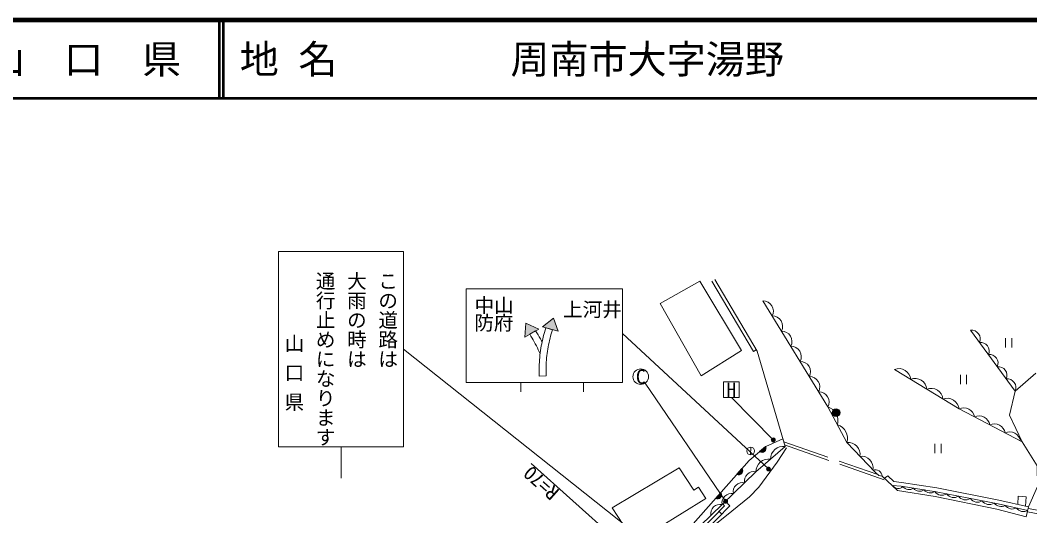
# Model space of a CAD drawing. Units: millimetres, scale not verified. Extents: x 40000 to 680000, y 20000 to 380000.
# Drawn here: x 342268 to 471506, y 316521 to 380000 of the extents above; entities that cross this region are included whole.
import ezdxf
from ezdxf.enums import TextEntityAlignment as Align

# ---------------------------------------------------------------- set-up
doc = ezdxf.new("R2010")
doc.units = ezdxf.units.MM
doc.header["$LTSCALE"] = 1000
doc.linetypes.add('DASHED', pattern=[7.5, 6, -1.5])
for name, color, linetype, lineweight in [('M-BGD', 7, 'Continuous', 13), ('M-STR-HTXT', 7, 'Continuous', 13), ('M-STR-STRC', 7, 'Continuous', 13), ('M-TTL', 2, 'Continuous', 140), ('M-TTL-LINE', 7, 'Continuous', 50)]:
    doc.layers.add(name, color=color, linetype=linetype, lineweight=lineweight)
doc.layers.add('M-TTL-TXT', color=7, linetype='Continuous')
doc.styles.add('@ＭＳ ゴシック', font='')
doc.styles.add('ＭＳ ゴシック', font='')
doc.styles.get('@ＭＳ ゴシック').set_extended_font_data('@MS Gothic')
doc.styles.get('ＭＳ ゴシック').set_extended_font_data('MS Gothic')

msp = doc.modelspace()

# ---------------------------------------------------------------- hatches: boundary and pattern name
at = {"layer": 'M-BGD'}
for points in [[(446214, 329740, -1), (447214, 329740, -0.41421), (446714, 329240, -0.41421)], [(437683, 325381, -0.82183), (436923, 324746)], [(434664, 322588, -0.82183), (434010, 321844)], [(431944, 319496, -0.82183), (431289, 318753)]]:
    msp.add_hatch(color=256, dxfattribs=at).paths.add_polyline_path(points)
at = {"layer": 'M-STR-HTXT'}
for points in [[(438886, 326368, -0.41421), (438786, 326029, -0.41421), (438447, 326129, -1)], [(438276, 322643, -0.41421), (438176, 322304, -0.41421), (437837, 322404, -1)], [(432607, 318630, -0.41421), (432803, 318336, -0.41421), (432509, 318140, -1)]]:
    msp.add_hatch(color=256, dxfattribs=at).paths.add_polyline_path(points)
at = {"layer": 'M-STR-STRC'}
for points in [[(410519, 341845), (409138, 340707), (409703, 340550), (410418, 340351), (410551, 340314), (411116, 340157)], [(407014, 341185), (408638, 340433), (408131, 340139), (407490, 339766), (407370, 339697), (406863, 339402)]]:
    msp.add_hatch(color=256, dxfattribs=at).paths.add_polyline_path(points)

# ---------------------------------------------------------------- linework, layer by layer
at = {"layer": 'M-BGD'}
for p, q in [((469630, 332497), (463924, 340288)), ((468404, 339288), (468404, 338088)), ((469204, 339288), (469204, 338088)), ((462614, 334591), (462614, 333391)), ((463414, 334591), (463414, 333391)), ((459369, 325728), (459369, 324528)), ((460169, 325728), (460169, 324528)), ((435777, 325330), (435769, 324330)), ((437683, 325381), (436923, 324746)), ((434664, 322588), (434010, 321844)), ((431944, 319496), (431289, 318753)), ((432089, 316741), (431721, 317079))]:
    msp.add_line(p, q, dxfattribs=at)
at = {"layer": 'M-BGD', "linetype": 'DASHED'}
for p, q in [((440004, 326015), (452049, 321801)), ((440126, 325602), (453262, 321006)), ((471198, 317039), (474819, 316351)), ((471300, 317478), (474799, 316813))]:
    msp.add_line(p, q, dxfattribs=at)
at = {"layer": 'M-BGD'}
for points in [[(429420, 334465), (434614, 337679), (429283, 346571), (424201, 343699)], [(418042, 317563), (420953, 313124), (430050, 318730), (429091, 320193), (428484, 319795), (426613, 322652)]]:
    msp.add_lwpolyline(points, close=True, dxfattribs=at)
for points in [[(431172, 346767), (436594, 337591), (440184, 325405), (436445, 322153), (429320, 315246), (428077, 314495), (424931, 312973), (424915, 313713), (428433, 315506), (435570, 323618), (437721, 325412), (439900, 326368)], [(430811, 346554), (436132, 337546), (436494, 337760)], [(437346, 344053), (445671, 330473), (448089, 325891), (451711, 322095), (452163, 321702), (452620, 321615), (454588, 319749), (459412, 318993), (467293, 317371), (471049, 316395), (471348, 317683), (472490, 320288), (472432, 322937), (470528, 325984), (468889, 329410), (469630, 332497), (472270, 334799)], [(470528, 325984), (462450, 330210), (454205, 335280)], [(430507, 315127), (430958, 315194), (433370, 317134), (435629, 318938), (436820, 320183), (439159, 323410), (440346, 325248)], [(452906, 321343), (453321, 321639), (454101, 320900), (455092, 320795), (459610, 320086), (467561, 318540), (471348, 317683)], [(453879, 320421), (455026, 320299), (459524, 319594), (467458, 318051), (471235, 317196)], [(432558, 318385), (433107, 317780), (425196, 309707), (415241, 300339), (415341, 302309), (423163, 310553), (425867, 311293), (426059, 311209), (428484, 314741), (428983, 314284)], [(432199, 318037), (432420, 317793), (429332, 314642), (428983, 314284), (426564, 311653), (426839, 311383)], [(469953, 317999), (470035, 319031), (471032, 318952), (470957, 317772)]]:
    msp.add_lwpolyline(points, dxfattribs=at)
for centre in [(446714, 329740), (435773, 324830)]:
    msp.add_circle(centre, 500, dxfattribs=at)
for centre, radius, start, end in [((437352, 342727), 1330, 332.66436, 90.35618), ((438541, 340787), 1330, 332.66436, 90.35618), ((439731, 338846), 1330, 332.66436, 90.35618), ((464052, 339186), 1110, 335.78516, 96.65405), ((465194, 337627), 1110, 335.78516, 96.65405), ((440921, 336905), 1330, 332.66436, 90.35618), ((442110, 334965), 1330, 332.66436, 90.35618), ((466335, 336069), 1110, 335.78516, 96.65405), ((454748, 333853), 1527, 6.00445, 110.81985), ((467476, 334511), 1110, 335.78516, 96.65405), ((443300, 333024), 1330, 332.66436, 90.35618), ((456809, 332585), 1527, 6.00445, 110.81985), ((468618, 332952), 1110, 335.78516, 96.65405), ((444490, 331084), 1330, 332.66436, 90.35618), ((458870, 331318), 1527, 6.00445, 110.81985), ((460931, 330050), 1527, 6.00445, 110.81985), ((445125, 328720), 1836, 342.96752, 72.68304), ((463059, 328984), 1369, 8.36673, 116.40756), ((465022, 327957), 1369, 8.36673, 116.40756), ((466985, 326930), 1369, 8.36673, 116.40756), ((446334, 326429), 1836, 342.96752, 72.68304), ((468948, 325903), 1369, 8.36673, 116.40756), ((448280, 324400), 1503, 350.01154, 97.28853), ((437240, 325139), 505, 231.01965, 28.67784), ((439943, 323794), 1629, 81.51817, 180.52887), ((438074, 322168), 1629, 81.51817, 180.52887), ((449951, 322648), 1503, 350.01154, 97.28853), ((434263, 322280), 505, 239.82536, 37.48355), ((436184, 320981), 1201, 77.42221, 190.78646), ((451693, 321488), 936, 7.78072, 106.16946), ((434743, 319584), 1201, 77.42221, 190.78646), ((431543, 319189), 505, 239.82536, 37.48355), ((433301, 318187), 1201, 77.42221, 190.78646), ((454677, 320895), 870, 213.60038, 313.1928), ((456067, 320890), 1013, 218.41547, 303.76191), ((457424, 320677), 1013, 218.41547, 303.76191), ((458781, 320464), 1013, 218.41547, 303.76191), ((460249, 320257), 1106, 215.09117, 303.39362), ((461767, 319962), 1106, 214.59607, 303.39362), ((431860, 316790), 1201, 77.42221, 190.78646), ((463286, 319667), 1106, 214.59607, 303.39362), ((464804, 319371), 1106, 214.59607, 303.39362), ((466323, 319076), 1106, 214.59607, 303.39362), ((467827, 318859), 1141, 218.21541, 297.57461), ((469267, 318533), 1141, 216.93149, 297.57461), ((470707, 318207), 1141, 216.93149, 297.57461)]:
    msp.add_arc(centre, radius, start, end, dxfattribs=at)
at = {"layer": 'M-STR-HTXT'}
for p, q in [((438056, 322523), (419370, 339850)), ((425560, 310695), (391336, 337861)), ((432558, 318385), (422268, 333514)), ((438666, 326248), (433300, 331675)), ((426880, 306078), (407675, 323215))]:
    msp.add_line(p, q, dxfattribs=at)
for centre in [(438666, 326248), (438056, 322523), (432558, 318385)]:
    msp.add_circle(centre, 250, dxfattribs=at)
at = {"layer": 'M-STR-STRC'}
for p, q in [((406370, 333597), (406370, 332397)), ((414370, 333597), (414370, 332397)), ((383336, 325361), (383336, 321361))]:
    msp.add_line(p, q, dxfattribs=at)
for points in [[(375336, 350361), (375336, 325361), (391336, 325361), (391336, 350361)], [(399370, 345597), (419370, 345597), (419370, 333597), (399370, 333597)], [(411116, 340157), (409138, 340707), (410519, 341845)], [(406863, 339402), (408638, 340433), (407014, 341185)], [(409599, 334458), (408720, 334412), (408709, 334710), (408703, 335008), (408702, 335307), (408706, 335605), (408716, 335904), (408730, 336202), (408750, 336500), (408775, 336797), (408806, 337094), (408841, 337391), (408882, 337686), (408927, 337981), (408978, 338275), (409035, 338569), (409096, 338861), (409162, 339152), (409233, 339442), (409310, 339730), (409391, 340017), (409477, 340303), (409569, 340587), (410418, 340351), (410330, 340082), (410247, 339811), (410170, 339539), (410096, 339266), (410028, 338991), (409964, 338715), (409906, 338438), (409852, 338160), (409803, 337881), (409758, 337601), (409719, 337321), (409685, 337040), (409655, 336758), (409631, 336476), (409611, 336194), (409596, 335911), (409587, 335628), (409582, 335345), (409582, 335062), (409587, 334779), (409597, 334496)], [(432300, 331675), (434300, 331675), (434300, 333675), (432300, 333675)]]:
    msp.add_lwpolyline(points, close=True, dxfattribs=at)
msp.add_lwpolyline([(409080, 338784), (409008, 338922), (408865, 339185), (408719, 339445), (408567, 339702), (408411, 339957), (408251, 340209), (407490, 339766), (407642, 339527), (407791, 339286), (407935, 339043), (408075, 338796), (408210, 338548), (408342, 338297), (408468, 338044), (408591, 337788), (408709, 337531), (408822, 337271), (408826, 337263)], dxfattribs=at)
msp.add_circle((421705, 334341), 1000, dxfattribs=at)
at = {"layer": 'M-TTL'}
msp.add_line((680000, 380000), (40000, 380000), dxfattribs=at)
at = {"layer": 'M-TTL-LINE'}
for p, q in [((367750, 380000), (367750, 370000)), ((368250, 380000), (368250, 370000)), ((40000, 370000), (680000, 370000))]:
    msp.add_line(p, q, dxfattribs=at)

# ---------------------------------------------------------------- texts
at = {"layer": 'M-STR-HTXT', "style": 'ＭＳ ゴシック'}
msp.add_text('R=70', height=1833, rotation=138.257, dxfattribs=at).set_placement((411791, 320154), align=Align.BOTTOM_LEFT)
at = {"layer": 'M-STR-STRC', "style": '@ＭＳ ゴシック'}
for s, p in [('通行止めになります', (381336, 347861)), ('大雨の時は', (385336, 347861)), ('この道路は', (389336, 347861)), ('山 口 県', (377336, 339861))]:
    msp.add_text(s, height=1833, rotation=270, dxfattribs=at).set_placement(p, align=Align.MIDDLE_LEFT)
at = {"layer": 'M-STR-STRC', "style": 'ＭＳ ゴシック'}
for s, p in [('中山', (400430, 342007)), ('上河井', (411770, 341484)), ('防府', (400405, 339763))]:
    msp.add_text(s, height=1833, dxfattribs=at).set_placement(p, align=Align.BOTTOM_LEFT)
for s, p in [('C', (421705, 334341)), ('H', (433300, 332675))]:
    msp.add_text(s, height=1833, dxfattribs=at).set_placement(p, align=Align.MIDDLE_CENTER)
at = {"layer": 'M-TTL-TXT', "style": 'ＭＳ ゴシック'}
for s, p in [('地 名', (370380, 375000)), ('周南市大字湯野', (405024, 375000))]:
    msp.add_text(s, height=3666, dxfattribs=at).set_placement(p, align=Align.MIDDLE_LEFT)
msp.add_text('山\u3000口\u3000県', height=3666, dxfattribs=at).set_placement((350375, 375000), align=Align.MIDDLE_CENTER)

doc.saveas('drawing.dxf')
